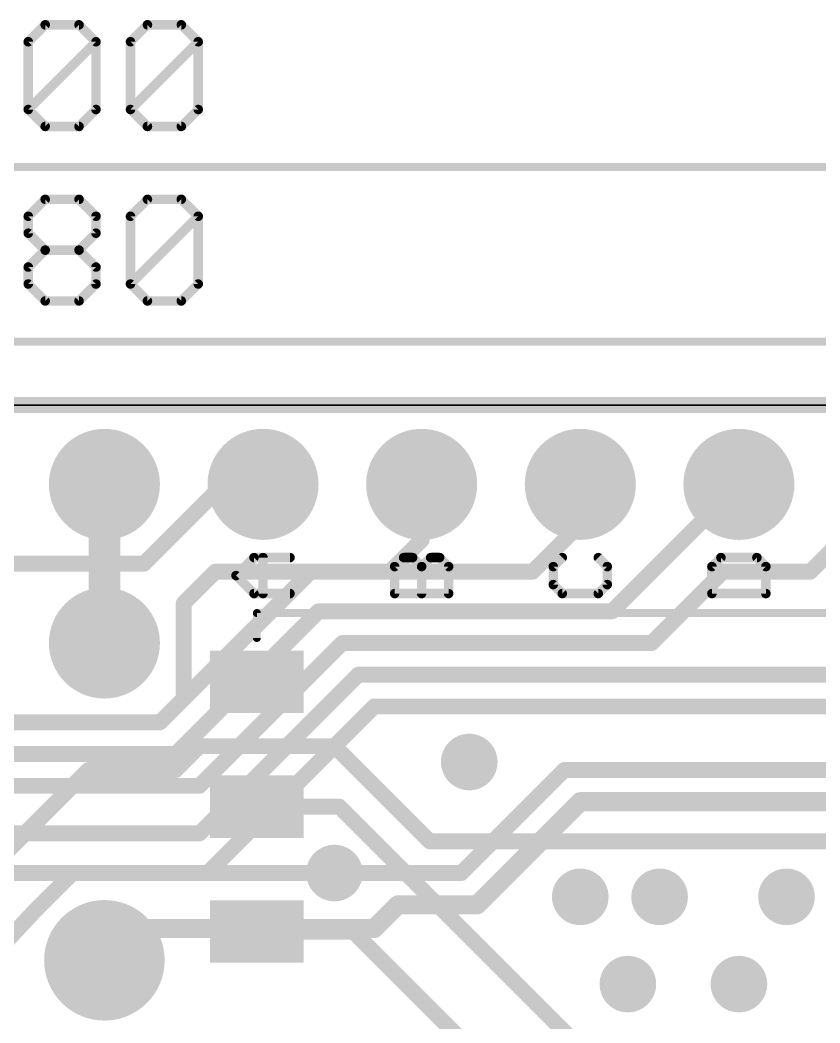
# Model space of a CAD drawing. Extents: x -6.9 to 58.9, y -5.3 to 29.
# Drawn here: x 25.32 to 38.13, y 12.97 to 29.02 of the extents above; entities that cross this region are included whole.
import ezdxf

# ---------------------------------------------------------------- set-up
doc = ezdxf.new("R2010")
doc.units = 0
for name, color, linetype in [('1', 12, 'CONTINUOUS'), ('16', 132, 'CONTINUOUS'), ('17', 110, 'CONTINUOUS'), ('18', 110, 'CONTINUOUS'), ('20', 53, 'CONTINUOUS'), ('21', 40, 'CONTINUOUS'), ('47', 253, 'CONTINUOUS')]:
    doc.layers.add(name, color=color, linetype=linetype)

# ---------------------------------------------------------------- blocks, each defined once
blk = doc.blocks.new('ROUNDP')
at = {"const_width": 0.5}
blk.add_lwpolyline([(0, -0.25, 1), (0, 0.25, 1), (0, -0.25)], format="xyb", dxfattribs=at)
blk = doc.blocks.new('RECT')
blk.add_solid([(-0.5, -0.5), (0.5, -0.5), (-0.5, 0.5), (0.5, 0.5)])
blk = doc.blocks.new('ROUNDV')
at = {"const_width": 0.5}
blk.add_lwpolyline([(0, -0.25, 1), (0, 0.25, 1), (0, -0.25)], format="xyb", dxfattribs=at)

msp = doc.modelspace()

# ---------------------------------------------------------------- linework, layer by layer
at = {"layer": '1', "const_width": 0.254}
for points in [[(50.8, 22.86), (0, 22.86)], [(27.305, 20.32), (28.575, 21.59)], [(28.575, 21.59), (29.21, 21.59)], [(34.29, 20.955), (34.29, 21.59)], [(33.528, 20.193), (34.29, 20.955)], [(14.478, 20.32), (27.305, 20.32)], [(27.94, 19.685), (28.448, 20.193)], [(28.448, 20.193), (33.528, 20.193)], [(27.94, 18.161), (27.94, 19.685)], [(27.559, 17.78), (27.94, 18.161)], [(15.875, 17.78), (27.559, 17.78)], [(27.813, 17.018), (28.194, 17.399)], [(28.194, 17.399), (30.353, 17.399)], [(30.353, 17.399), (31.877, 15.875)], [(22.86, 13.462), (26.416, 17.018)], [(26.416, 17.018), (27.813, 17.018)], [(29.111, 16.43), (30.433, 16.43)], [(30.433, 16.43), (34.417, 12.446)], [(31.877, 15.875), (44.069, 15.875)], [(25.527, 14.732), (26.162, 15.367)], [(26.162, 15.367), (30.353, 15.367)], [(23.749, 12.827), (25.527, 14.732)], [(29.111, 14.43), (30.655, 14.43)], [(30.655, 14.43), (32.893, 12.192)]]:
    msp.add_lwpolyline(points, dxfattribs=at)
at = {"layer": '1', "const_width": 0.127}
for points in [[(28.575, 21.6535, 1), (28.575, 21.5265)], [(28.6199, 21.5451, 1), (28.5301, 21.6349)], [(29.21, 21.5265, 1), (29.21, 21.6535)], [(34.3535, 21.59, 1), (34.2265, 21.59)], [(34.3349, 20.9101, 1), (34.2451, 20.9999)], [(34.2265, 20.955, 1), (34.3535, 20.955)], [(27.2601, 20.3649, 1), (27.3499, 20.2751)], [(27.305, 20.2565, 1), (27.305, 20.3835)], [(28.448, 20.2565, 1), (28.448, 20.1295)], [(28.4929, 20.1481, 1), (28.4031, 20.2379)], [(33.4831, 20.2379, 1), (33.5729, 20.1481)], [(33.528, 20.1295, 1), (33.528, 20.2565)], [(28.0035, 19.685, 1), (27.8765, 19.685)], [(27.8951, 19.7299, 1), (27.9849, 19.6401)], [(27.8765, 18.161, 1), (28.0035, 18.161)], [(27.9849, 18.1161, 1), (27.8951, 18.2059)], [(27.5141, 17.8249, 1), (27.6039, 17.7351)], [(27.559, 17.7165, 1), (27.559, 17.8435)], [(28.194, 17.4625, 1), (28.194, 17.3355)], [(28.2389, 17.3541, 1), (28.1491, 17.4439)], [(30.3979, 17.4439, 1), (30.3081, 17.3541)], [(30.353, 17.3355, 1), (30.353, 17.4625)], [(26.416, 17.0815, 1), (26.416, 16.9545)], [(26.4609, 16.9731, 1), (26.3711, 17.0629)], [(27.7681, 17.0629, 1), (27.8579, 16.9731)], [(27.813, 16.9545, 1), (27.813, 17.0815)], [(29.111, 16.4935, 1), (29.111, 16.3665)], [(30.4779, 16.4749, 1), (30.3881, 16.3851)], [(30.433, 16.3665, 1), (30.433, 16.4935)], [(31.877, 15.9385, 1), (31.877, 15.8115)], [(31.8321, 15.8301, 1), (31.9219, 15.9199)], [(26.162, 15.4305, 1), (26.162, 15.3035)], [(26.2069, 15.3221, 1), (26.1171, 15.4119)], [(30.353, 15.3035, 1), (30.353, 15.4305)], [(25.4821, 14.7769, 1), (25.5719, 14.6871)], [(25.5734, 14.6887, 1), (25.4806, 14.7753)], [(29.111, 14.4935, 1), (29.111, 14.3665)], [(30.6999, 14.4749, 1), (30.6101, 14.3851)], [(30.655, 14.3665, 1), (30.655, 14.4935)]]:
    msp.add_lwpolyline(points, format="xyb", dxfattribs=at)
at = {"layer": '16'}
for points, const_width in [([(50.8, 22.86), (0, 22.86)], 0.254), ([(26.67, 21.59), (26.67, 19.05)], 0.3048), ([(31.75, 20.701), (31.75, 21.59)], 0.254), ([(34.798, 19.558), (36.83, 21.59)], 0.254), ([(37.973, 20.193), (39.37, 21.59)], 0.254), ([(31.242, 20.193), (31.75, 20.701)], 0.254), ([(27.559, 17.78), (29.972, 20.193)], 0.254), ([(29.972, 20.193), (31.242, 20.193)], 0.254), ([(35.433, 19.05), (36.576, 20.193)], 0.254), ([(36.576, 20.193), (37.973, 20.193)], 0.254), ([(27.813, 17.272), (30.099, 19.558)], 0.254), ([(30.099, 19.558), (34.798, 19.558)], 0.254), ([(28.194, 16.764), (30.48, 19.05)], 0.254), ([(30.48, 19.05), (35.433, 19.05)], 0.254), ([(28.194, 16.002), (30.734, 18.542)], 0.254), ([(30.734, 18.542), (38.862, 18.542)], 0.254), ([(28.321, 15.367), (30.988, 18.034)], 0.254), ([(30.988, 18.034), (40.894, 18.034)], 0.254), ([(13.589, 17.78), (27.559, 17.78)], 0.254), ([(18.288, 17.272), (27.813, 17.272)], 0.254), ([(32.385, 15.367), (34.036, 17.018)], 0.254), ([(34.036, 17.018), (42.037, 17.018)], 0.254), ([(20.955, 16.764), (28.194, 16.764)], 0.254), ([(32.639, 14.859), (34.29, 16.51)], 0.3048), ([(34.29, 16.51), (42.164, 16.51)], 0.3048), ([(23.622, 16.002), (28.194, 16.002)], 0.254), ([(23.876, 15.367), (28.321, 15.367)], 0.254), ([(30.353, 15.367), (32.385, 15.367)], 0.254), ([(30.988, 14.478), (31.369, 14.859)], 0.3048), ([(31.369, 14.859), (32.639, 14.859)], 0.3048), ([(26.67, 13.97), (27.178, 14.478)], 0.3048), ([(27.178, 14.478), (30.988, 14.478)], 0.3048)]:
    msp.add_lwpolyline(points, dxfattribs=dict(at, const_width=const_width))
for points, const_width in [([(26.7462, 21.59, 1), (26.5938, 21.59)], 0.1524), ([(31.8135, 21.59, 1), (31.6865, 21.59)], 0.127), ([(36.8749, 21.5451, 1), (36.7851, 21.6349)], 0.127), ([(31.6865, 20.701, 1), (31.8135, 20.701)], 0.127), ([(31.7949, 20.6561, 1), (31.7051, 20.7459)], 0.127), ([(29.972, 20.2565, 1), (29.972, 20.1295)], 0.127), ([(30.0169, 20.1481, 1), (29.9271, 20.2379)], 0.127), ([(31.1971, 20.2379, 1), (31.2869, 20.1481)], 0.127), ([(31.242, 20.1295, 1), (31.242, 20.2565)], 0.127), ([(36.576, 20.2565, 1), (36.576, 20.1295)], 0.127), ([(36.6209, 20.1481, 1), (36.5311, 20.2379)], 0.127), ([(37.9281, 20.2379, 1), (38.0179, 20.1481)], 0.127), ([(37.973, 20.1295, 1), (37.973, 20.2565)], 0.127), ([(30.099, 19.6215, 1), (30.099, 19.4945)], 0.127), ([(30.1439, 19.5131, 1), (30.0541, 19.6029)], 0.127), ([(34.7531, 19.6029, 1), (34.8429, 19.5131)], 0.127), ([(34.798, 19.4945, 1), (34.798, 19.6215)], 0.127), ([(26.5938, 19.05, 1), (26.7462, 19.05)], 0.1524), ([(30.48, 19.1135, 1), (30.48, 18.9865)], 0.127), ([(30.5249, 19.0051, 1), (30.4351, 19.0949)], 0.127), ([(35.3881, 19.0949, 1), (35.4779, 19.0051)], 0.127), ([(35.433, 18.9865, 1), (35.433, 19.1135)], 0.127), ([(30.734, 18.6055, 1), (30.734, 18.4785)], 0.127), ([(30.7789, 18.4971, 1), (30.6891, 18.5869)], 0.127), ([(30.988, 18.0975, 1), (30.988, 17.9705)], 0.127), ([(31.0329, 17.9891, 1), (30.9431, 18.0789)], 0.127), ([(27.5141, 17.8249, 1), (27.6039, 17.7351)], 0.127), ([(27.559, 17.7165, 1), (27.559, 17.8435)], 0.127), ([(27.7681, 17.3169, 1), (27.8579, 17.2271)], 0.127), ([(27.813, 17.2085, 1), (27.813, 17.3355)], 0.127), ([(34.036, 17.0815, 1), (34.036, 16.9545)], 0.127), ([(34.0809, 16.9731, 1), (33.9911, 17.0629)], 0.127), ([(28.1491, 16.8089, 1), (28.2389, 16.7191)], 0.127), ([(28.194, 16.7005, 1), (28.194, 16.8275)], 0.127), ([(34.29, 16.5862, 1), (34.29, 16.4338)], 0.1524), ([(34.3439, 16.4561, 1), (34.2361, 16.5639)], 0.1524), ([(28.1491, 16.0469, 1), (28.2389, 15.9571)], 0.127), ([(28.194, 15.9385, 1), (28.194, 16.0655)], 0.127), ([(28.2761, 15.4119, 1), (28.3659, 15.3221)], 0.127), ([(28.321, 15.3035, 1), (28.321, 15.4305)], 0.127), ([(30.353, 15.4305, 1), (30.353, 15.3035)], 0.127), ([(32.3401, 15.4119, 1), (32.4299, 15.3221)], 0.127), ([(32.385, 15.3035, 1), (32.385, 15.4305)], 0.127), ([(31.369, 14.9352, 1), (31.369, 14.7828)], 0.1524), ([(31.4229, 14.8051, 1), (31.3151, 14.9129)], 0.1524), ([(32.5851, 14.9129, 1), (32.6929, 14.8051)], 0.1524), ([(32.639, 14.7828, 1), (32.639, 14.9352)], 0.1524), ([(27.178, 14.5542, 1), (27.178, 14.4018)], 0.1524), ([(27.2319, 14.4241, 1), (27.1241, 14.5319)], 0.1524), ([(30.988, 14.4018, 1), (30.988, 14.5542)], 0.1524), ([(30.9341, 14.5319, 1), (31.0419, 14.4241)], 0.1524), ([(26.6161, 14.0239, 1), (26.7239, 13.9161)], 0.1524)]:
    msp.add_lwpolyline(points, format="xyb", dxfattribs=dict(at, const_width=const_width))
at = {"layer": '20'}
msp.add_line((2.54, 22.86), (48.26, 22.86), dxfattribs=at)
at = {"layer": '21'}
msp.add_line((48.26, 22.86), (2.54, 22.86), dxfattribs=at)
for points, const_width in [([(26.67, 19.812), (26.67, 20.701)], 0.508), ([(28.7775, 20.1298), (29.0656, 20.4179)], 0.1524), ([(29.0656, 20.4179), (29.6418, 20.4179)], 0.1524), ([(29.2096, 19.8417), (29.2096, 20.4179)], 0.1524), ([(31.3175, 20.2738), (31.4615, 20.4179)], 0.1524), ([(31.4615, 20.4179), (31.6056, 20.4179)], 0.1524), ([(31.6056, 20.4179), (31.7496, 20.2738)], 0.1524), ([(31.7496, 20.2738), (31.8937, 20.4179)], 0.1524), ([(31.8937, 20.4179), (32.0377, 20.4179)], 0.1524), ([(32.0377, 20.4179), (32.1818, 20.2738)], 0.1524), ([(34.0015, 20.4179), (33.8575, 20.2738)], 0.1524), ([(34.7218, 20.2738), (34.5777, 20.4179)], 0.1524), ([(36.5415, 20.4179), (36.3975, 20.2738)], 0.1524), ([(37.1177, 20.4179), (36.5415, 20.4179)], 0.1524), ([(37.2618, 20.2738), (37.1177, 20.4179)], 0.1524), ([(31.3175, 19.8417), (31.3175, 20.2738)], 0.1524), ([(31.7496, 19.8417), (31.7496, 20.2738)], 0.1524), ([(32.1818, 20.2738), (32.1818, 19.8417)], 0.1524), ([(33.8575, 20.2738), (33.8575, 19.9857)], 0.1524), ([(34.7218, 19.9857), (34.7218, 20.2738)], 0.1524), ([(36.3975, 20.2738), (36.3975, 19.8417)], 0.1524), ([(37.2618, 19.8417), (37.2618, 20.2738)], 0.1524), ([(29.0656, 19.8417), (28.7775, 20.1298)], 0.1524), ([(29.6418, 19.8417), (29.0656, 19.8417)], 0.1524), ([(32.1818, 19.8417), (31.3175, 19.8417)], 0.1524), ([(33.8575, 19.9857), (34.0015, 19.8417)], 0.1524), ([(34.0015, 19.8417), (34.5777, 19.8417)], 0.1524), ([(34.5777, 19.8417), (34.7218, 19.9857)], 0.1524), ([(36.3975, 19.8417), (37.2618, 19.8417)], 0.1524), ([(29.111, 19.13), (29.111, 19.53)], 0.127), ([(29.111, 19.53), (45.311, 19.53)], 0.127)]:
    msp.add_lwpolyline(points, dxfattribs=dict(at, const_width=const_width))
for points, const_width in [([(26.797, 20.701, 1), (26.543, 20.701)], 0.254), ([(29.0656, 20.456, 1), (29.0656, 20.3798)], 0.0762), ([(29.0925, 20.391, 1), (29.0386, 20.4448)], 0.0762), ([(29.2477, 20.4179, 1), (29.1715, 20.4179)], 0.0762), ([(29.6418, 20.3798, 1), (29.6418, 20.456)], 0.0762), ([(31.4615, 20.456, 1), (31.4615, 20.3798)], 0.0762), ([(31.4885, 20.391, 1), (31.4346, 20.4448)], 0.0762), ([(31.6325, 20.4448, 1), (31.5786, 20.391)], 0.0762), ([(31.6056, 20.3798, 1), (31.6056, 20.456)], 0.0762), ([(31.8937, 20.456, 1), (31.8937, 20.3798)], 0.0762), ([(31.9206, 20.391, 1), (31.8667, 20.4448)], 0.0762), ([(32.0647, 20.4448, 1), (32.0108, 20.391)], 0.0762), ([(32.0377, 20.3798, 1), (32.0377, 20.456)], 0.0762), ([(34.0285, 20.391, 1), (33.9746, 20.4448)], 0.0762), ([(34.6047, 20.4448, 1), (34.5508, 20.391)], 0.0762), ([(36.5415, 20.456, 1), (36.5415, 20.3798)], 0.0762), ([(36.5685, 20.391, 1), (36.5146, 20.4448)], 0.0762), ([(37.1447, 20.4448, 1), (37.0908, 20.391)], 0.0762), ([(37.1177, 20.3798, 1), (37.1177, 20.456)], 0.0762), ([(31.2905, 20.3008, 1), (31.3444, 20.2469)], 0.0762), ([(31.3556, 20.2738, 1), (31.2794, 20.2738)], 0.0762), ([(31.7877, 20.2738, 1), (31.7115, 20.2738)], 0.0762), ([(31.7227, 20.3008, 1), (31.7766, 20.2469)], 0.0762), ([(31.7227, 20.2469, 1), (31.7766, 20.3008)], 0.0762), ([(32.2199, 20.2738, 1), (32.1437, 20.2738)], 0.0762), ([(32.1549, 20.2469, 1), (32.2087, 20.3008)], 0.0762), ([(33.8305, 20.3008, 1), (33.8844, 20.2469)], 0.0762), ([(33.8956, 20.2738, 1), (33.8194, 20.2738)], 0.0762), ([(34.7599, 20.2738, 1), (34.6837, 20.2738)], 0.0762), ([(34.6949, 20.2469, 1), (34.7487, 20.3008)], 0.0762), ([(36.3705, 20.3008, 1), (36.4244, 20.2469)], 0.0762), ([(36.4356, 20.2738, 1), (36.3594, 20.2738)], 0.0762), ([(37.2999, 20.2738, 1), (37.2237, 20.2738)], 0.0762), ([(37.2349, 20.2469, 1), (37.2887, 20.3008)], 0.0762), ([(28.8044, 20.1567, 1), (28.7505, 20.1029)], 0.0762), ([(28.7505, 20.1567, 1), (28.8044, 20.1029)], 0.0762), ([(26.543, 19.812, 1), (26.797, 19.812)], 0.254), ([(29.0656, 19.8798, 1), (29.0656, 19.8036)], 0.0762), ([(29.6418, 19.8036, 1), (29.6418, 19.8798)], 0.0762), ([(31.3175, 19.8798, 1), (31.3175, 19.8036)], 0.0762), ([(32.1818, 19.8036, 1), (32.1818, 19.8798)], 0.0762), ([(33.8844, 20.0127, 1), (33.8305, 19.9588)], 0.0762), ([(33.8194, 19.9857, 1), (33.8956, 19.9857)], 0.0762), ([(34.0015, 19.8798, 1), (34.0015, 19.8036)], 0.0762), ([(34.5777, 19.8036, 1), (34.5777, 19.8798)], 0.0762), ([(34.6837, 19.9857, 1), (34.7599, 19.9857)], 0.0762), ([(34.7487, 19.9588, 1), (34.6949, 20.0127)], 0.0762), ([(36.3975, 19.8798, 1), (36.3975, 19.8036)], 0.0762), ([(37.2618, 19.8036, 1), (37.2618, 19.8798)], 0.0762), ([(29.0386, 19.8147, 1), (29.0925, 19.8686)], 0.0762), ([(29.1715, 19.8417, 1), (29.2477, 19.8417)], 0.0762), ([(31.2794, 19.8417, 1), (31.3556, 19.8417)], 0.0762), ([(31.7115, 19.8417, 1), (31.7877, 19.8417)], 0.0762), ([(32.1437, 19.8417, 1), (32.2199, 19.8417)], 0.0762), ([(33.9746, 19.8147, 1), (34.0285, 19.8686)], 0.0762), ([(34.5508, 19.8686, 1), (34.6047, 19.8147)], 0.0762), ([(36.3594, 19.8417, 1), (36.4356, 19.8417)], 0.0762), ([(37.2237, 19.8417, 1), (37.2999, 19.8417)], 0.0762), ([(29.1427, 19.53, 1), (29.0793, 19.53)], 0.0635), ([(29.111, 19.5617, 1), (29.111, 19.4983)], 0.0635), ([(29.0793, 19.13, 1), (29.1427, 19.13)], 0.0635)]:
    msp.add_lwpolyline(points, format="xyb", dxfattribs=dict(at, const_width=const_width))
at = {"layer": '47'}
for points, const_width in [([(25.4505, 28.6765), (25.7217, 28.9477)], 0.1524), ([(25.7217, 28.9477), (26.264, 28.9477)], 0.1524), ([(26.264, 28.9477), (26.5352, 28.6765)], 0.1524), ([(27.0877, 28.6765), (27.3589, 28.9477)], 0.1524), ([(27.3589, 28.9477), (27.9012, 28.9477)], 0.1524), ([(27.9012, 28.9477), (28.1724, 28.6765)], 0.1524), ([(25.4505, 27.5919), (25.4505, 28.6765)], 0.1524), ([(25.4505, 27.5919), (26.5352, 28.6765)], 0.1524), ([(26.5352, 28.6765), (26.5352, 27.5919)], 0.1524), ([(27.0877, 27.5919), (27.0877, 28.6765)], 0.1524), ([(27.0877, 27.5919), (28.1724, 28.6765)], 0.1524), ([(28.1724, 28.6765), (28.1724, 27.5919)], 0.1524), ([(25.7217, 27.3207), (25.4505, 27.5919)], 0.1524), ([(26.5352, 27.5919), (26.264, 27.3207)], 0.1524), ([(27.3589, 27.3207), (27.0877, 27.5919)], 0.1524), ([(28.1724, 27.5919), (27.9012, 27.3207)], 0.1524), ([(26.264, 27.3207), (25.7217, 27.3207)], 0.1524), ([(27.9012, 27.3207), (27.3589, 27.3207)], 0.1524), ([(0.065, 26.67), (50.735, 26.67)], 0.13), ([(25.4505, 25.8825), (25.7217, 26.1537)], 0.1524), ([(25.7217, 26.1537), (26.264, 26.1537)], 0.1524), ([(26.264, 26.1537), (26.5352, 25.8825)], 0.1524), ([(27.0877, 25.8825), (27.3589, 26.1537)], 0.1524), ([(27.3589, 26.1537), (27.9012, 26.1537)], 0.1524), ([(27.9012, 26.1537), (28.1724, 25.8825)], 0.1524), ([(25.4505, 25.6114), (25.4505, 25.8825)], 0.1524), ([(26.5352, 25.8825), (26.5352, 25.6114)], 0.1524), ([(27.0877, 24.7979), (27.0877, 25.8825)], 0.1524), ([(27.0877, 24.7979), (28.1724, 25.8825)], 0.1524), ([(28.1724, 25.8825), (28.1724, 24.7979)], 0.1524), ([(25.7217, 25.3402), (25.4505, 25.6114)], 0.1524), ([(26.5352, 25.6114), (26.264, 25.3402)], 0.1524), ([(25.4505, 25.069), (25.7217, 25.3402)], 0.1524), ([(25.7217, 25.3402), (26.264, 25.3402)], 0.1524), ([(26.264, 25.3402), (26.5352, 25.069)], 0.1524), ([(25.4505, 24.7979), (25.4505, 25.069)], 0.1524), ([(26.5352, 25.069), (26.5352, 24.7979)], 0.1524), ([(25.7217, 24.5267), (25.4505, 24.7979)], 0.1524), ([(26.5352, 24.7979), (26.264, 24.5267)], 0.1524), ([(27.3589, 24.5267), (27.0877, 24.7979)], 0.1524), ([(28.1724, 24.7979), (27.9012, 24.5267)], 0.1524), ([(26.264, 24.5267), (25.7217, 24.5267)], 0.1524), ([(27.9012, 24.5267), (27.3589, 24.5267)], 0.1524), ([(2.605, 23.876), (48.195, 23.876)], 0.13)]:
    msp.add_lwpolyline(points, dxfattribs=dict(at, const_width=const_width))
at = {"layer": '47', "const_width": 0.0762}
for points in [[(25.7217, 28.9858, 1), (25.7217, 28.9096)], [(25.7486, 28.9207, 1), (25.6948, 28.9746)], [(26.291, 28.9746, 1), (26.2371, 28.9207)], [(26.264, 28.9096, 1), (26.264, 28.9858)], [(27.3589, 28.9858, 1), (27.3589, 28.9096)], [(27.3858, 28.9207, 1), (27.3319, 28.9746)], [(27.9281, 28.9746, 1), (27.8743, 28.9207)], [(27.9012, 28.9096, 1), (27.9012, 28.9858)], [(25.4886, 28.6765, 1), (25.4124, 28.6765)], [(25.4236, 28.7035, 1), (25.4775, 28.6496)], [(26.5733, 28.6765, 1), (26.4971, 28.6765)], [(26.5621, 28.6496, 1), (26.5083, 28.7035)], [(26.5083, 28.6496, 1), (26.5621, 28.7035)], [(27.1258, 28.6765, 1), (27.0496, 28.6765)], [(27.0608, 28.7035, 1), (27.1146, 28.6496)], [(28.2105, 28.6765, 1), (28.1343, 28.6765)], [(28.1993, 28.6496, 1), (28.1454, 28.7035)], [(28.1454, 28.6496, 1), (28.1993, 28.7035)], [(25.4775, 27.6188, 1), (25.4236, 27.5649)], [(25.4236, 27.6188, 1), (25.4775, 27.5649)], [(25.4124, 27.5919, 1), (25.4886, 27.5919)], [(26.4971, 27.5919, 1), (26.5733, 27.5919)], [(26.5621, 27.5649, 1), (26.5083, 27.6188)], [(27.1146, 27.6188, 1), (27.0608, 27.5649)], [(27.0608, 27.6188, 1), (27.1146, 27.5649)], [(27.0496, 27.5919, 1), (27.1258, 27.5919)], [(28.1343, 27.5919, 1), (28.2105, 27.5919)], [(28.1993, 27.5649, 1), (28.1454, 27.6188)], [(25.7217, 27.3588, 1), (25.7217, 27.2826)], [(25.6948, 27.2938, 1), (25.7486, 27.3476)], [(26.2371, 27.3476, 1), (26.291, 27.2938)], [(26.264, 27.2826, 1), (26.264, 27.3588)], [(27.3589, 27.3588, 1), (27.3589, 27.2826)], [(27.3319, 27.2938, 1), (27.3858, 27.3476)], [(27.8743, 27.3476, 1), (27.9281, 27.2938)], [(27.9012, 27.2826, 1), (27.9012, 27.3588)], [(25.7217, 26.1918, 1), (25.7217, 26.1156)], [(25.7486, 26.1267, 1), (25.6948, 26.1806)], [(26.291, 26.1806, 1), (26.2371, 26.1267)], [(26.264, 26.1156, 1), (26.264, 26.1918)], [(27.3589, 26.1918, 1), (27.3589, 26.1156)], [(27.3858, 26.1267, 1), (27.3319, 26.1806)], [(27.9281, 26.1806, 1), (27.8743, 26.1267)], [(27.9012, 26.1156, 1), (27.9012, 26.1918)], [(25.4886, 25.8825, 1), (25.4124, 25.8825)], [(25.4236, 25.9095, 1), (25.4775, 25.8556)], [(26.5733, 25.8825, 1), (26.4971, 25.8825)], [(26.5083, 25.8556, 1), (26.5621, 25.9095)], [(27.1258, 25.8825, 1), (27.0496, 25.8825)], [(27.0608, 25.9095, 1), (27.1146, 25.8556)], [(28.2105, 25.8825, 1), (28.1343, 25.8825)], [(28.1993, 25.8556, 1), (28.1454, 25.9095)], [(28.1454, 25.8556, 1), (28.1993, 25.9095)], [(25.4775, 25.6383, 1), (25.4236, 25.5844)], [(25.4124, 25.6114, 1), (25.4886, 25.6114)], [(26.4971, 25.6114, 1), (26.5733, 25.6114)], [(26.5621, 25.5844, 1), (26.5083, 25.6383)], [(25.7217, 25.3783, 1), (25.7217, 25.3021)], [(25.7486, 25.3133, 1), (25.6948, 25.3671)], [(25.6948, 25.3133, 1), (25.7486, 25.3671)], [(26.291, 25.3671, 1), (26.2371, 25.3133)], [(26.2371, 25.3671, 1), (26.291, 25.3133)], [(26.264, 25.3021, 1), (26.264, 25.3783)], [(25.4886, 25.069, 1), (25.4124, 25.069)], [(25.4236, 25.096, 1), (25.4775, 25.0421)], [(26.5733, 25.069, 1), (26.4971, 25.069)], [(26.5083, 25.0421, 1), (26.5621, 25.096)], [(25.4775, 24.8248, 1), (25.4236, 24.7709)], [(25.4124, 24.7979, 1), (25.4886, 24.7979)], [(26.4971, 24.7979, 1), (26.5733, 24.7979)], [(26.5621, 24.7709, 1), (26.5083, 24.8248)], [(27.1146, 24.8248, 1), (27.0608, 24.7709)], [(27.0608, 24.8248, 1), (27.1146, 24.7709)], [(27.0496, 24.7979, 1), (27.1258, 24.7979)], [(28.1343, 24.7979, 1), (28.2105, 24.7979)], [(28.1993, 24.7709, 1), (28.1454, 24.8248)], [(25.7217, 24.5648, 1), (25.7217, 24.4886)], [(25.6948, 24.4998, 1), (25.7486, 24.5536)], [(26.2371, 24.5536, 1), (26.291, 24.4998)], [(26.264, 24.4886, 1), (26.264, 24.5648)], [(27.3589, 24.5648, 1), (27.3589, 24.4886)], [(27.3319, 24.4998, 1), (27.3858, 24.5536)], [(27.8743, 24.5536, 1), (27.9281, 24.4998)], [(27.9012, 24.4886, 1), (27.9012, 24.5648)]]:
    msp.add_lwpolyline(points, format="xyb", dxfattribs=at)

# ---------------------------------------------------------------- block references
at = {"layer": '1', "xscale": 1.5}
for p in [(29.111, 18.43), (29.111, 16.43), (29.111, 14.43)]:
    msp.add_blockref('RECT', p, dxfattribs=at)
at = {"layer": '17'}
for p, xscale, yscale in [((26.67, 21.59), 1.778, 1.778), ((26.67, 21.59), 1.778, 1.778), ((29.21, 21.59), 1.778, 1.778), ((29.21, 21.59), 1.778, 1.778), ((31.75, 21.59), 1.778, 1.778), ((31.75, 21.59), 1.778, 1.778), ((34.29, 21.59), 1.778, 1.778), ((34.29, 21.59), 1.778, 1.778), ((36.83, 21.59), 1.778, 1.778), ((36.83, 21.59), 1.778, 1.778), ((26.67, 13.97), 1.9304, 1.9304), ((26.67, 13.97), 1.9304, 1.9304)]:
    msp.add_blockref('ROUNDP', p, dxfattribs=dict(at, xscale=xscale, yscale=yscale))
at = {"layer": '17', "xscale": 1.778, "yscale": 1.778, "rotation": 90}
msp.add_blockref('ROUNDP', (26.67, 19.05), dxfattribs=at)
msp.add_blockref('ROUNDP', (26.67, 19.05), dxfattribs=at)
at = {"layer": '18', "xscale": 0.9064, "yscale": 0.9064}
for p in [(32.512, 17.145), (32.512, 17.145), (30.353, 15.367), (30.353, 15.367), (34.29, 14.986), (34.29, 14.986), (35.56, 14.986), (35.56, 14.986), (37.592, 14.986), (37.592, 14.986), (35.052, 13.589), (35.052, 13.589), (36.83, 13.589), (36.83, 13.589)]:
    msp.add_blockref('ROUNDV', p, dxfattribs=at)

doc.saveas('drawing.dxf')
